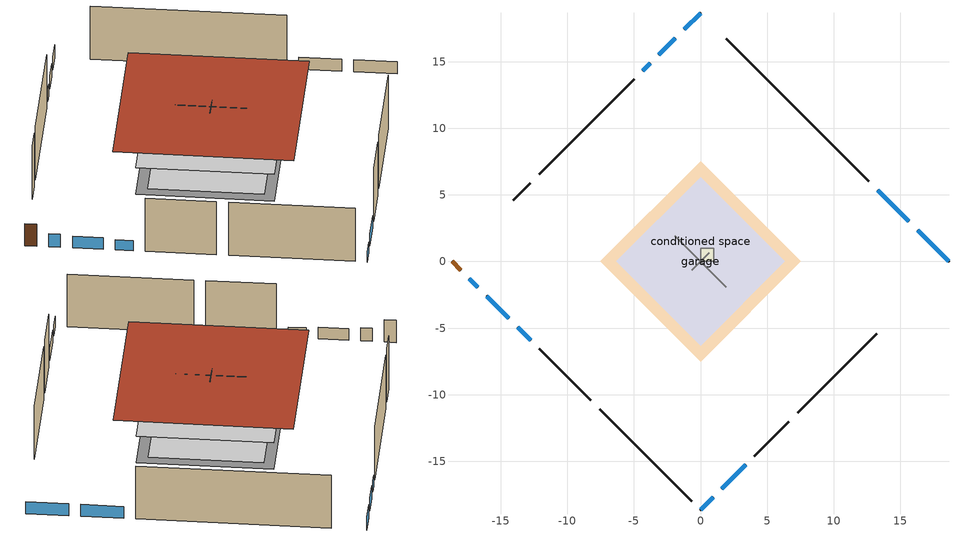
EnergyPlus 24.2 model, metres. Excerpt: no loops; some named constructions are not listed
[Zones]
central ac and furnace airloop ret air zone
 floor adiabatic (AdiabaticConst): 0,0 0,1 1,1 1,0 z0
 wall adiabatic (AdiabaticConst): 0,1 0,0 1,0 1,1 0,1 z0:1
 ceiling adiabatic (AdiabaticConst): 1,0 1,1 0,1 0,0 z1
conditioned space
 floor to garage (Floor1 construction): -6.34,0 0,6.34 6.34,0 0,-6.34 z0
 floor adiabatic (AdiabaticFloorConstruction): -7.54,0 0,7.54 7.54,0 0,-7.54 z2.44
 floor foundation (Slab2 construction): -7.54,0 0,7.54 7.54,0 0,-7.54 z0
 wall outside (AdiabaticWallConstruction 1): -18.65,0 -18,-0.65 z0:2.03
 wall outside (AdiabaticWallConstruction): 18.65,0 16.3,2.35 / 15.64,3.01 13.29,5.36 z0:1.1; 0,18.65 -1.24,17.41 / -1.89,16.76 -3.13,15.52 z0:1.16; 0,-18.65 0.95,-17.7 z0:0.92; 1.6,-17.05 3.38,-15.27 z0:1.13; -17.35,-1.3 -16.72,-1.93 z0:1.19; -16.06,-2.59 -14.39,-4.27 z0:1.07; -13.73,-4.92 -12.76,-5.9 z0:0.95; -3.79,14.87 -4.33,14.32 z0:1.04
 wall outside (Wall3 construction): 12.63,6.02 1.93,16.72 z0:4.88
 wall outside (Wall4 construction): 7.28,-11.37 13.23,-5.42 z0:4.88
 wall outside (Wall7 construction): -7.56,-11.09 -0.66,-17.99 z0:4.88
 wall outside (Wall8 construction): -4.99,13.66 -12.11,6.54 z0:4.88
 wall to garage (Wall5 construction): -1.94,1.94 1.94,-1.94 z0:4.88
 wall to garage (Wall6 construction): -0.65,-0.65 0.65,0.65 z0:4.88
 window (WindowConstruction): 18.65,0 16.3,2.35 z0:1.1
 window (WindowConstruction 9): 0,18.65 -1.24,17.42 z0:1.16
 window (WindowConstruction 1): 15.64,3.01 13.29,5.36 z0:1.1
 window (WindowConstruction 2): 0,-18.65 0.95,-17.7 z0:0.91
 window (WindowConstruction 3): 1.61,-17.05 3.38,-15.27 z0:1.13
 window (WindowConstruction 4): -17.35,-1.3 -16.72,-1.93 z0:1.19
 window (WindowConstruction 5): -16.06,-2.59 -14.39,-4.27 z0:1.07
 window (WindowConstruction 6): -13.73,-4.92 -12.76,-5.9 z0:0.94
 window (WindowConstruction 7): -1.89,16.76 -3.13,15.52 z0:1.16
 window (WindowConstruction 8): -3.79,14.87 -4.33,14.32 z0:1.04
 door (Door): -18.65,0 -18.01,-0.65 z0:2.03
 ceiling adiabatic (AdiabaticFloorConstruction): 0,-7.54 7.54,0 0,7.54 -7.54,0 z2.44
 roof outside (Roof1 construction): 0,9.85 -9.85,0 0,-9.85 9.85,0 z4.88
garage
 floor foundation (Slab1 construction): -6.34,0 0,6.34 6.34,0 0,-6.34 z0
 wall outside (Wall1 construction): 4.04,-14.61 6.63,-12.03 z0:4.88
 wall outside (Wall2 construction): -12.1,-6.55 -8.22,-10.43 z0:4.88
 wall outside (Wall9 construction): -12.77,5.88 -14.06,4.59 z0:4.88
[Material] Roughness=Rough; Thermal Absorptance=0.9
Name | Thickness {m} | Conductivity {W/m-K} | Density {kg/m3} | Specific Heat {J/kg-K} | Solar Absorptance | Visible Absorptance
floor covering | 0.0127 | 0.0433444 | 54.468 | 1339.84 | 0.6 | 0.6
floor stud and cavity | 0.1397 | 0.923637 | 92.3553 | 1139.71 | 0.7 | 0.7
gypsum board | 0.0127 | 0.160291 | 801 | 837.4 | 0.6 | 0.6
osb sheathing 0.5 in. 1; osb sheathing 0.5 in. 2 | 0.0127 | 0.115458 | 512.64 | 1214.23 | 0.7 | 0.7
osb sheathing 0.75 in. | 0.01905 | 0.115458 | 512.64 | 1214.23 | 0.7 | 0.7
wall stud and cavity 2 | 0.1397 | 0.0983683 | 139.0536 | 1170.24 | 0.7 | 0.7
[Construction]
Floor1 construction Reversed: floor covering, osb sheathing 0.75 in., floor stud and cavity
Wall5 construction Reversed: gypsum board, wall stud and cavity 2, osb sheathing 0.5 in. 1
Wall6 construction Reversed: gypsum board, wall stud and cavity 2, osb sheathing 0.5 in. 2
[Schedule:Day:Interval]
trans schedule winter=0.85 summer=0.7 allday1; trans schedule winter=0.85 summer=0.7 allday274: No, 24:00, 0.85
trans schedule winter=0.85 summer=0.7 allday152: No, 24:00, 0.7
trans schedule winter=0.85 summer=0.7 default day; fridge schedule default day; fridge schedule default day 1; exterior lighting schedule default day: No, 24:00, 0
fridge schedule allday1; fridge schedule allday12; fridge schedule allday1 1; fridge schedule allday12 1: No, 01:00, 0.610949, 02:00, 0.595675, 03:00, 0.580401, 04:00, 0.565128, 06:00, 0.549854, 07:00, 0.580401, 08:00, 0.610949, 10:00, 0.626223, 12:00, 0.610949, 15:00, 0.641496, 16:00, 0.626223, 17:00, 0.672044, 18:00, 0.733139, 19:00, 0.763686, 20:00, 0.733139, 21:00, 0.717865, 22:00, 0.702591, 23:00, 0.672044, 24:00, 0.626223
fridge schedule allday2; fridge schedule allday2 1: No, 01:00, 0.609489, 02:00, 0.594252, 03:00, 0.579015, 04:00, 0.563777, 06:00, 0.54854, 07:00, 0.579015, 08:00, 0.609489, 10:00, 0.624726, 12:00, 0.609489, 15:00, 0.639964, 16:00, 0.624726, 17:00, 0.670438, 18:00, 0.731387, 19:00, 0.761861, 20:00, 0.731387, 21:00, 0.71615, 22:00, 0.700912, 23:00, 0.670438, 24:00, 0.624726
fridge schedule allday3; fridge schedule allday3 1: No, 01:00, 0.791241, 02:00, 0.77146, 03:00, 0.751679, 04:00, 0.731898, 06:00, 0.712117, 07:00, 0.751679, 08:00, 0.791241, 10:00, 0.811022, 12:00, 0.791241, 15:00, 0.830803, 16:00, 0.811022, 17:00, 0.870365, 18:00, 0.949489, 19:00, 0.989051, 20:00, 0.949489, 21:00, 0.929708, 22:00, 0.909927, 23:00, 0.870365, 24:00, 0.811022
fridge schedule allday6; fridge schedule allday6 1: No, 01:00, 0.8, 02:00, 0.78, 03:00, 0.76, 04:00, 0.74, 06:00, 0.72, 07:00, 0.76, 08:00, 0.8, 10:00, 0.82, 12:00, 0.8, 15:00, 0.84, 16:00, 0.82, 17:00, 0.88, 18:00, 0.96, 19:00, 1, 20:00, 0.96, 21:00, 0.94, 22:00, 0.92, 23:00, 0.88, 24:00, 0.82
fridge schedule allday10; fridge schedule allday10 1: No, 01:00, 0.679562, 02:00, 0.662573, 03:00, 0.645584, 04:00, 0.628595, 06:00, 0.611606, 07:00, 0.645584, 08:00, 0.679562, 10:00, 0.696551, 12:00, 0.679562, 15:00, 0.71354, 16:00, 0.696551, 17:00, 0.747518, 18:00, 0.815474, 19:00, 0.849453, 20:00, 0.815474, 21:00, 0.798485, 22:00, 0.781496, 23:00, 0.747518, 24:00, 0.696551
fridge schedule allday11; fridge schedule allday11 1: No, 01:00, 0.675182, 02:00, 0.658303, 03:00, 0.641423, 04:00, 0.624544, 06:00, 0.607664, 07:00, 0.641423, 08:00, 0.675182, 10:00, 0.692062, 12:00, 0.675182, 15:00, 0.708942, 16:00, 0.692062, 17:00, 0.742701, 18:00, 0.810219, 19:00, 0.843978, 20:00, 0.810219, 21:00, 0.793339, 22:00, 0.77646, 23:00, 0.742701, 24:00, 0.692062
exterior lighting schedule weekday1; exterior lighting schedule weekday12: No, 05:00, 0.434959, 06:00, 0.349858, 07:00, 0.330947, 08:00, 0.321491, 09:00, 0.312035, 10:00, 0.264757, 11:00, 0.208024, 12:00, 0.141834, 13:00, 0.113467, 15:00, 0.104012, 16:00, 0.113467, 17:00, 0.179657, 18:00, 0.349858, 19:00, 0.463325, 20:00, 0.614615, 21:00, 0.860461, 22:00, 0.99284, 23:00, 0.860461, 24:00, 0.595704
exterior lighting schedule weekday10: No, 05:00, 0.345039, 06:00, 0.277532, 07:00, 0.26253, 08:00, 0.255029, 09:00, 0.247528, 10:00, 0.210024, 11:00, 0.165019, 12:00, 0.112513, 13:00, 0.0900102, 15:00, 0.0825094, 16:00, 0.0900102, 17:00, 0.142516, 18:00, 0.277532, 19:00, 0.367542, 20:00, 0.487555, 21:00, 0.682578, 22:00, 0.787589, 23:00, 0.682578, 24:00, 0.472554
exterior lighting schedule weekday11: No, 05:00, 0.343994, 06:00, 0.276691, 07:00, 0.261734, 08:00, 0.254256, 09:00, 0.246778, 10:00, 0.209387, 11:00, 0.164519, 12:00, 0.112172, 13:00, 0.0897375, 15:00, 0.0822593, 16:00, 0.0897375, 17:00, 0.142084, 18:00, 0.276691, 19:00, 0.366428, 20:00, 0.486078, 21:00, 0.680509, 22:00, 0.785203, 23:00, 0.680509, 24:00, 0.471122
exterior lighting schedule weekday2: No, 05:00, 0.438095, 06:00, 0.352381, 07:00, 0.333333, 08:00, 0.32381, 09:00, 0.314286, 10:00, 0.266667, 11:00, 0.209524, 12:00, 0.142857, 13:00, 0.114286, 15:00, 0.104762, 16:00, 0.114286, 17:00, 0.180952, 18:00, 0.352381, 19:00, 0.466667, 20:00, 0.619048, 21:00, 0.866667, 22:00, 1, 23:00, 0.866667, 24:00, 0.6
exterior lighting schedule weekday3; exterior lighting schedule weekday5: No, 05:00, 0.346085, 06:00, 0.278373, 07:00, 0.263325, 08:00, 0.255802, 09:00, 0.248278, 10:00, 0.21066, 11:00, 0.165519, 12:00, 0.112854, 13:00, 0.090283, 15:00, 0.0827594, 16:00, 0.090283, 17:00, 0.142948, 18:00, 0.278373, 19:00, 0.368656, 20:00, 0.489033, 21:00, 0.684646, 22:00, 0.789976, 23:00, 0.684646, 24:00, 0.473986
exterior lighting schedule weekday4: No, 05:00, 0.344691, 06:00, 0.277251, 07:00, 0.262265, 08:00, 0.254771, 09:00, 0.247278, 10:00, 0.209812, 11:00, 0.164852, 12:00, 0.112399, 13:00, 0.0899193, 15:00, 0.082426, 16:00, 0.0899193, 17:00, 0.142372, 18:00, 0.277251, 19:00, 0.367171, 20:00, 0.487063, 21:00, 0.681888, 22:00, 0.786794, 23:00, 0.681888, 24:00, 0.472076
exterior lighting schedule weekday6; exterior lighting schedule weekday9: No, 05:00, 0.28823, 06:00, 0.231837, 07:00, 0.219305, 08:00, 0.213039, 09:00, 0.206773, 10:00, 0.175444, 11:00, 0.137849, 12:00, 0.093988, 13:00, 0.0751904, 15:00, 0.0689245, 16:00, 0.0751904, 17:00, 0.119051, 18:00, 0.231837, 19:00, 0.307027, 20:00, 0.407281, 21:00, 0.570194, 22:00, 0.657916, 23:00, 0.570194, 24:00, 0.394749
exterior lighting schedule weekday7: No, 05:00, 0.286139, 06:00, 0.230155, 07:00, 0.217714, 08:00, 0.211494, 09:00, 0.205273, 10:00, 0.174171, 11:00, 0.136849, 12:00, 0.0933061, 13:00, 0.0746448, 15:00, 0.0684244, 16:00, 0.0746448, 17:00, 0.118188, 18:00, 0.230155, 19:00, 0.3048, 20:00, 0.404326, 21:00, 0.566057, 22:00, 0.653142, 23:00, 0.566057, 24:00, 0.391885
exterior lighting schedule weekend1; exterior lighting schedule weekend12: No, 02:00, 0.434959, 04:00, 0.425503, 05:00, 0.434959, 06:00, 0.425503, 07:00, 0.416047, 08:00, 0.38768, 09:00, 0.340402, 10:00, 0.283669, 11:00, 0.226935, 12:00, 0.15129, 13:00, 0.113467, 15:00, 0.104012, 16:00, 0.113467, 17:00, 0.179657, 18:00, 0.359314, 19:00, 0.45387, 20:00, 0.567337, 21:00, 0.784816, 22:00, 0.926651, 23:00, 0.803728, 24:00, 0.557882
exterior lighting schedule weekend10: No, 02:00, 0.345039, 04:00, 0.337538, 05:00, 0.345039, 06:00, 0.337538, 07:00, 0.330038, 08:00, 0.307535, 09:00, 0.270031, 10:00, 0.225026, 11:00, 0.18002, 12:00, 0.120014, 13:00, 0.0900102, 15:00, 0.0825094, 16:00, 0.0900102, 17:00, 0.142516, 18:00, 0.285032, 19:00, 0.360041, 20:00, 0.450051, 21:00, 0.622571, 22:00, 0.735084, 23:00, 0.637572, 24:00, 0.44255
exterior lighting schedule weekend11: No, 02:00, 0.343994, 04:00, 0.336516, 05:00, 0.343994, 06:00, 0.336516, 07:00, 0.329037, 08:00, 0.306603, 09:00, 0.269212, 10:00, 0.224344, 11:00, 0.179475, 12:00, 0.11965, 13:00, 0.0897375, 15:00, 0.0822593, 16:00, 0.0897375, 17:00, 0.142084, 18:00, 0.284169, 19:00, 0.35895, 20:00, 0.448687, 21:00, 0.620684, 22:00, 0.732856, 23:00, 0.63564, 24:00, 0.441209
exterior lighting schedule weekend2: No, 02:00, 0.438095, 04:00, 0.428571, 05:00, 0.438095, 06:00, 0.428571, 07:00, 0.419048, 08:00, 0.390476, 09:00, 0.342857, 10:00, 0.285714, 11:00, 0.228571, 12:00, 0.152381, 13:00, 0.114286, 15:00, 0.104762, 16:00, 0.114286, 17:00, 0.180952, 18:00, 0.361905, 19:00, 0.457143, 20:00, 0.571429, 21:00, 0.790476, 22:00, 0.933333, 23:00, 0.809524, 24:00, 0.561905
exterior lighting schedule weekend3; exterior lighting schedule weekend5: No, 02:00, 0.346085, 04:00, 0.338561, 05:00, 0.346085, 06:00, 0.338561, 07:00, 0.331038, 08:00, 0.308467, 09:00, 0.270849, 10:00, 0.225707, 11:00, 0.180566, 12:00, 0.120377, 13:00, 0.090283, 15:00, 0.0827594, 16:00, 0.090283, 17:00, 0.142948, 18:00, 0.285896, 19:00, 0.361132, 20:00, 0.451415, 21:00, 0.624457, 22:00, 0.737311, 23:00, 0.639504, 24:00, 0.443891
exterior lighting schedule weekend4: No, 02:00, 0.344691, 04:00, 0.337197, 05:00, 0.344691, 06:00, 0.337197, 07:00, 0.329704, 08:00, 0.307224, 09:00, 0.269758, 10:00, 0.224798, 11:00, 0.179839, 12:00, 0.119892, 13:00, 0.0899193, 15:00, 0.082426, 16:00, 0.0899193, 17:00, 0.142372, 18:00, 0.284744, 19:00, 0.359677, 20:00, 0.449597, 21:00, 0.621942, 22:00, 0.734341, 23:00, 0.636928, 24:00, 0.442103
exterior lighting schedule weekend6; exterior lighting schedule weekend9: No, 02:00, 0.28823, 04:00, 0.281964, 05:00, 0.28823, 06:00, 0.281964, 07:00, 0.275698, 08:00, 0.2569, 09:00, 0.225571, 10:00, 0.187976, 11:00, 0.150381, 12:00, 0.100254, 13:00, 0.0751904, 15:00, 0.0689245, 16:00, 0.0751904, 17:00, 0.119051, 18:00, 0.238103, 19:00, 0.300761, 20:00, 0.375952, 21:00, 0.520067, 22:00, 0.614055, 23:00, 0.532598, 24:00, 0.369686
exterior lighting schedule weekend7: No, 02:00, 0.286139, 04:00, 0.279918, 05:00, 0.286139, 06:00, 0.279918, 07:00, 0.273698, 08:00, 0.255037, 09:00, 0.223935, 10:00, 0.186612, 11:00, 0.14929, 12:00, 0.0995265, 13:00, 0.0746448, 15:00, 0.0684244, 16:00, 0.0746448, 17:00, 0.118188, 18:00, 0.236375, 19:00, 0.298579, 20:00, 0.373224, 21:00, 0.516294, 22:00, 0.6096, 23:00, 0.528734, 24:00, 0.367004
[Schedule:Week:Daily]
exterior lighting schedule Week Rule - Aug26-Sep1: exterior lighting schedule weekend7, exterior lighting schedule weekday7, exterior lighting schedule weekday7, exterior lighting schedule weekday7, exterior lighting schedule weekday7, exterior lighting schedule weekday7, exterior lighting schedule weekend9, exterior lighting schedule default day, exterior lighting schedule default day, exterior lighting schedule default day, exterior lighting schedule default day, exterior lighting schedule default day
exterior lighting schedule Week Rule - Sep2-Sep29: exterior lighting schedule weekend9, exterior lighting schedule weekday9, exterior lighting schedule weekday9, exterior lighting schedule weekday9, exterior lighting schedule weekday9, exterior lighting schedule weekday9, exterior lighting schedule weekend9, exterior lighting schedule default day, exterior lighting schedule default day, exterior lighting schedule default day, exterior lighting schedule default day, exterior lighting schedule default day
exterior lighting schedule Week Rule - Sep30-Oct6: exterior lighting schedule weekend9, exterior lighting schedule weekday10, exterior lighting schedule weekday10, exterior lighting schedule weekday10, exterior lighting schedule weekday10, exterior lighting schedule weekday10, exterior lighting schedule weekend10, exterior lighting schedule default day, exterior lighting schedule default day, exterior lighting schedule default day, exterior lighting schedule default day, exterior lighting schedule default day
exterior lighting schedule Week Rule - Oct7-Oct27: exterior lighting schedule weekend10, exterior lighting schedule weekday10, exterior lighting schedule weekday10, exterior lighting schedule weekday10, exterior lighting schedule weekday10, exterior lighting schedule weekday10, exterior lighting schedule weekend10, exterior lighting schedule default day, exterior lighting schedule default day, exterior lighting schedule default day, exterior lighting schedule default day, exterior lighting schedule default day
exterior lighting schedule Week Rule - Oct28-Nov3: exterior lighting schedule weekend10, exterior lighting schedule weekday10, exterior lighting schedule weekday10, exterior lighting schedule weekday10, exterior lighting schedule weekday11, exterior lighting schedule weekday11, exterior lighting schedule weekend11, exterior lighting schedule default day, exterior lighting schedule default day, exterior lighting schedule default day, exterior lighting schedule default day, exterior lighting schedule default day
exterior lighting schedule Week Rule - Nov4-Nov24: exterior lighting schedule weekend11, exterior lighting schedule weekday11, exterior lighting schedule weekday11, exterior lighting schedule weekday11, exterior lighting schedule weekday11, exterior lighting schedule weekday11, exterior lighting schedule weekend11, exterior lighting schedule default day, exterior lighting schedule default day, exterior lighting schedule default day, exterior lighting schedule default day, exterior lighting schedule default day
exterior lighting schedule Week Rule - Nov25-Dec1: exterior lighting schedule weekend11, exterior lighting schedule weekday11, exterior lighting schedule weekday11, exterior lighting schedule weekday11, exterior lighting schedule weekday11, exterior lighting schedule weekday11, exterior lighting schedule weekend12, exterior lighting schedule default day, exterior lighting schedule default day, exterior lighting schedule default day, exterior lighting schedule default day, exterior lighting schedule default day
exterior lighting schedule Week Rule - Dec2-Dec31: exterior lighting schedule weekend12, exterior lighting schedule weekday12, exterior lighting schedule weekday12, exterior lighting schedule weekday12, exterior lighting schedule weekday12, exterior lighting schedule weekday12, exterior lighting schedule weekend12, exterior lighting schedule default day, exterior lighting schedule default day, exterior lighting schedule default day, exterior lighting schedule default day, exterior lighting schedule default day
